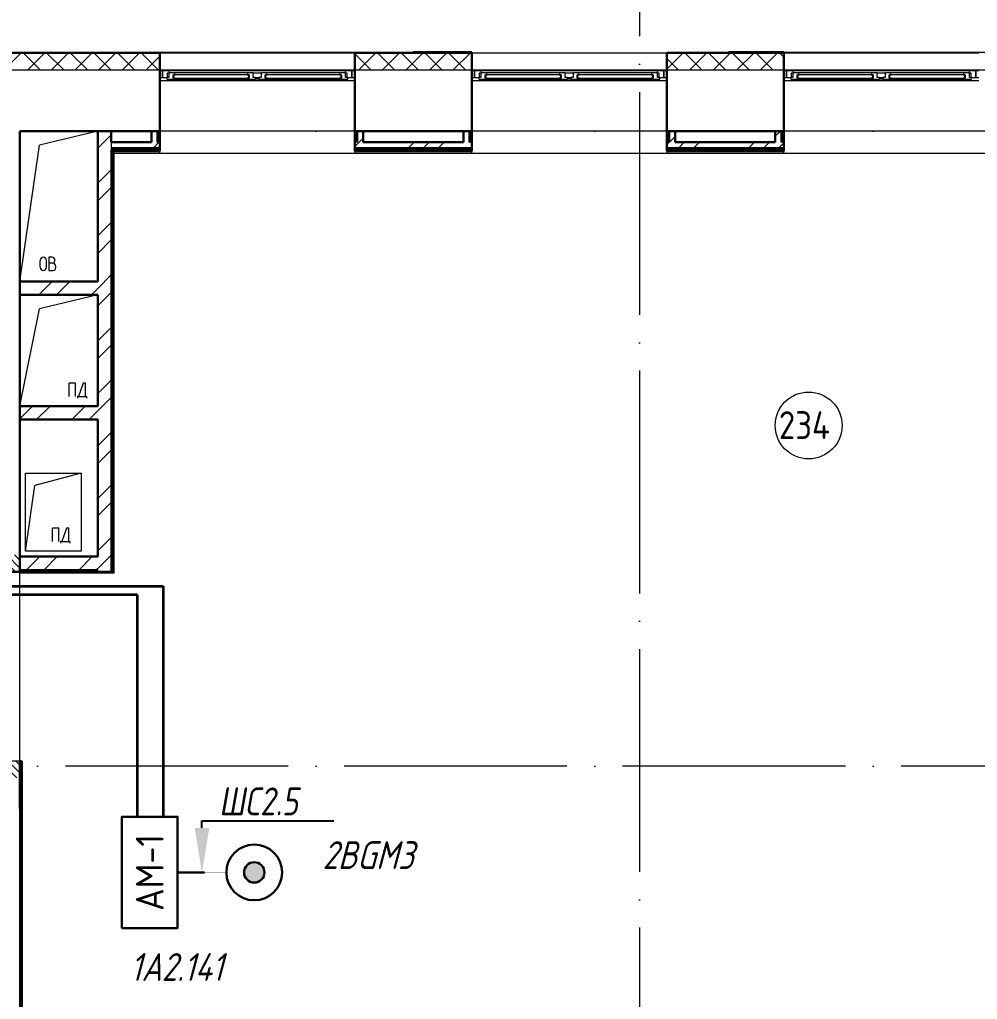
# Model space of a CAD drawing. Header units: millimetres. Extents: x -259793 to 1187961, y -549744 to 43070.
# Drawn here: x 137914 to 146510, y 20567 to 29361 of the extents above; entities that cross this region are included whole.
import ezdxf
from ezdxf import colors
from ezdxf.entities.mleader import LeaderData, LeaderLine
from ezdxf.enums import TextEntityAlignment as Align
from ezdxf.math import Vec2, Vec3

# ---------------------------------------------------------------- set-up
doc = ezdxf.new("R2010")
doc.units = ezdxf.units.MM
for name, pattern in [('ADSK_Линия сетки', [25, 20, -2.5, 0, -2.5]), ('ADSK_Штриховая_ш2 п1_5', [4.5, 3, -1.5]), ('штриховаяX2', [1.5, 1, -0.5])]:
    doc.linetypes.add(name, pattern=pattern)
for name, color, linetype, lineweight in [('_ Окна', 7, 'Continuous', 9), ('E-Безопасность-G', 153, 'Continuous', 35), ('RC-Выноски', 7, 'Continuous', 0), ('RC-Извещатели_охранные', 5, 'Continuous', 30), ('RC-Прочее_оборудование', 5, 'Continuous', 30), ('Двери', 252, 'Continuous', 9), ('лс', 5, 'Continuous', 30), ('Марки помещений', 252, 'Continuous', 20), ('Ограждение', 252, 'Continuous', 9), ('Окна', 252, 'Continuous', 9), ('Оси', 252, 'Continuous', 9), ('Стены внутренние', 7, 'Continuous', 18), ('Стены наружные', 7, 'Continuous', 18), ('Стены штриховка', 7, 'Continuous', 9)]:
    doc.layers.add(name, color=color, linetype=linetype, lineweight=lineweight)
doc.layers.add('RC-Позиционные_обозначения', color=7, linetype='Continuous')
doc.styles.add('GOST Common_2', font='', dxfattribs={"width": 0.9, "height": 250})
doc.styles.add('ISOCPEUR', font='isocpeur.ttf', dxfattribs={"width": 0.9, "height": 350})
doc.styles.add('RubezhCAD', font='', dxfattribs={"oblique": 10})
doc.styles.get("Standard").update_dxf_attribs({"font": ''})
doc.styles.get('GOST Common_2').set_extended_font_data('GOST type B')
doc.styles.get('RubezhCAD').set_extended_font_data('GOST type A')
doc.styles.get('Standard').set_extended_font_data('GOST type B')

# ---------------------------------------------------------------- blocks, each defined once
blk = doc.blocks.new('RC-UGO-AM-01')
at = {"layer": 'RC-Прочее_оборудование'}
blk.add_point((0, 0), dxfattribs=at)
blk.add_attdef('PSTN', text='', height=2.5, dxfattribs=at).set_placement((2.323, 2.403), align=Align.BOTTOM_LEFT)
blk.add_wipeout([(4.993, 2.499), (4.993, -2.499), (-4.993, -2.499), (-4.987, 2.499)]).dxf.layer = 'RC-Прочее_оборудование'
blk.add_wipeout([(-4.993, -2.499), (-4.993, 2.499), (4.993, 2.499), (4.993, -2.499)]).dxf.layer = 'RC-Прочее_оборудование'
blk.add_lwpolyline([(-4.993, 2.499), (4.993, 2.499), (4.993, -2.499), (-4.993, -2.499), (-4.993, 2.499)], close=True, dxfattribs=at)
blk.add_lwpolyline([(-4.993, 2.499), (-4.987, 2.499)], dxfattribs=at)
blk.add_lwpolyline([(-4.993, 2.499), (-4.987, 2.499)], dxfattribs=at)
at = {"layer": 'RC-Прочее_оборудование', "ltscale": 100, "style": 'ISOCPEUR', "width": 0.9}
blk.add_text('АМ-1', height=2.5, dxfattribs=at).set_placement((0, 0), align=Align.MIDDLE)
blk = doc.blocks.new('RC-UGO-IOTR-01')
at = {"layer": 'RC-Извещатели_охранные'}
h = blk.add_hatch(color=256, dxfattribs=at)
h.dxf.hatch_style = 1
h.paths.add_polyline_path([(0.918, 0), (-0.918, 0, 1)])
h.paths.add_polyline_path([(-0.918, 0), (0.918, 0, 1)])
for radius in [2.5, 0.918]:
    blk.add_circle((0, 0), radius, dxfattribs=at)
blk.add_attdef('PSTN', text='', height=1.5, dxfattribs=at).set_placement((2.5, 2.5), align=Align.BOTTOM_CENTER)
blk = doc.blocks.new('2 этаж')
at = {"layer": 'Двери', "lineweight": 18, "true_color": 0x636466}
h = blk.add_hatch(dxfattribs=at)
h.set_pattern_fill('FP_2', color=251, angle=90, style=0, pattern_type=2)
h.set_pattern_definition([(135, (137721.006, 23430.747), (-35.3553, -35.3553), [])])
h.paths.add_polyline_path([(137526, 22555.7), (137916, 22555.7), (137916, 22705.7), (137526, 22705.7), (137526, 22646)])
h.paths.add_polyline_path([(137526, 24405.7), (137916, 24405.7), (137916, 24555.7), (137526, 24555.7)])
at = {"color": 251, "lineweight": 18, "true_color": 0x636466}
for p, q in [((138616, 28360.7), (138091, 28235.7)), ((137916, 27010.7), (138091, 28235.7)), ((138098.2, 27137.9), (138098.2, 27200.5)), ((138155.6, 27137.9), (138155.6, 27200.5)), ((138205.7, 27229.2), (138175.7, 27229.2)), ((138175.7, 27229.2), (138175.7, 27109.2)), ((138229.1, 27195.8), (138229.1, 27205.8)), ((138209.1, 27175.8), (138175.7, 27175.8)), ((138175.7, 27109.2), (138212.4, 27109.2)), ((138239.1, 27135.8), (138239.1, 27145.8)), ((138616, 26890.7), (138091, 26765.7)), ((137916, 25890.7), (138091, 26765.7)), ((138416.6, 26097.2), (138359.2, 26097.2)), ((138359.2, 25977.2), (138359.2, 26097.2)), ((138416.6, 25977.2), (138416.6, 26097.2)), ((138485.4, 26097.2), (138441.7, 25977.2)), ((138505.1, 26097.2), (138485.4, 26097.2)), ((138505.1, 25977.2), (138505.1, 26097.2)), ((138431.7, 25977.2), (138431.7, 25962.2)), ((138441.7, 25977.2), (138431.7, 25977.2)), ((138441.7, 25977.2), (138505.1, 25977.2)), ((138505.1, 25977.2), (138515.1, 25977.2)), ((138515.1, 25977.2), (138515.1, 25962.2)), ((137966, 24590.7), (137966, 25290.7)), ((137966, 25290.7), (138466, 25290.7)), ((137966, 24590.7), (137966, 25290.7)), ((137966, 25290.7), (138466, 25290.7)), ((138466, 25290.7), (138049.7, 25179)), ((138466, 25290.7), (138466, 24590.7)), ((138466, 25290.7), (138466, 24590.7)), ((137966, 24590.7), (138049.7, 25179)), ((138266.6, 24797.2), (138209.2, 24797.2)), ((138209.2, 24677.2), (138209.2, 24797.2)), ((138266.6, 24677.2), (138266.6, 24797.2)), ((138335.4, 24797.2), (138291.7, 24677.2)), ((138355.1, 24797.2), (138335.4, 24797.2)), ((138355.1, 24677.2), (138355.1, 24797.2)), ((138281.7, 24677.2), (138281.7, 24662.2)), ((138291.7, 24677.2), (138281.7, 24677.2)), ((138291.7, 24677.2), (138355.1, 24677.2)), ((138355.1, 24677.2), (138365.1, 24677.2)), ((138365.1, 24677.2), (138365.1, 24662.2)), ((138466, 24590.7), (137966, 24590.7)), ((138466, 24590.7), (137966, 24590.7))]:
    blk.add_line(p, q, dxfattribs=at)
for centre, radius, start, end in [((138126.9, 27200.5), 28.7, 0, 180), ((138205.7, 27205.8), 23.3, 0, 90), ((138209.1, 27195.8), 20, 270, 0), ((138126.9, 27137.9), 28.7, 180, 0), ((138209.1, 27145.8), 30, 0, 90), ((138212.4, 27135.8), 26.7, 270, 0)]:
    blk.add_arc(centre, radius, start, end, dxfattribs=at)
at = {"layer": '_ Окна', "color": 251, "true_color": 0x636466}
for p, q in [((139196, 28900.7), (139171, 28900.7)), ((139196, 28842.7), (139196, 28900.7)), ((139294, 28866.7), (139291, 28866.7)), ((139291, 28866.7), (139291, 28834.7)), ((139971, 28866.7), (139294, 28866.7)), ((139294, 28866.7), (139294, 28834.7)), ((139294, 28834.7), (139294, 28866.7)), ((139971, 28834.7), (139971, 28866.7)), ((139971, 28866.7), (139971, 28834.7)), ((139974, 28866.7), (139971, 28866.7)), ((139974, 28834.7), (139974, 28866.7)), ((140121, 28866.7), (140118, 28866.7)), ((140118, 28866.7), (140118, 28834.7)), ((140798, 28866.7), (140121, 28866.7)), ((140121, 28866.7), (140121, 28834.7)), ((140121, 28834.7), (140121, 28866.7)), ((140798, 28834.7), (140798, 28866.7)), ((140798, 28866.7), (140798, 28834.7)), ((140801, 28866.7), (140798, 28866.7)), ((140801, 28834.7), (140801, 28866.7)), ((140921, 28900.7), (140896, 28900.7)), ((140896, 28900.7), (140896, 28842.7)), ((141996, 28900.7), (141971, 28900.7)), ((141996, 28842.7), (141996, 28900.7)), ((142094, 28866.7), (142091, 28866.7)), ((142091, 28866.7), (142091, 28834.7)), ((142771, 28866.7), (142094, 28866.7)), ((142094, 28866.7), (142094, 28834.7)), ((142094, 28834.7), (142094, 28866.7)), ((142771, 28834.7), (142771, 28866.7)), ((142771, 28866.7), (142771, 28834.7)), ((142774, 28866.7), (142771, 28866.7)), ((142774, 28834.7), (142774, 28866.7)), ((142921, 28866.7), (142918, 28866.7)), ((142918, 28866.7), (142918, 28834.7)), ((143598, 28866.7), (142921, 28866.7)), ((142921, 28866.7), (142921, 28834.7)), ((142921, 28834.7), (142921, 28866.7)), ((143598, 28834.7), (143598, 28866.7)), ((143598, 28866.7), (143598, 28834.7)), ((143601, 28866.7), (143598, 28866.7)), ((143601, 28834.7), (143601, 28866.7)), ((143721, 28900.7), (143696, 28900.7)), ((143696, 28900.7), (143696, 28842.7)), ((144796, 28900.7), (144771, 28900.7)), ((144796, 28842.7), (144796, 28900.7)), ((144894, 28866.7), (144891, 28866.7)), ((144891, 28866.7), (144891, 28834.7)), ((145571, 28866.7), (144894, 28866.7)), ((144894, 28866.7), (144894, 28834.7)), ((144894, 28834.7), (144894, 28866.7)), ((145571, 28834.7), (145571, 28866.7)), ((145571, 28866.7), (145571, 28834.7)), ((145574, 28866.7), (145571, 28866.7)), ((145574, 28834.7), (145574, 28866.7)), ((145721, 28866.7), (145718, 28866.7)), ((145718, 28866.7), (145718, 28834.7)), ((146398, 28866.7), (145721, 28866.7)), ((145721, 28866.7), (145721, 28834.7)), ((145721, 28834.7), (145721, 28866.7)), ((146398, 28834.7), (146398, 28866.7)), ((146398, 28866.7), (146398, 28834.7)), ((146401, 28866.7), (146398, 28866.7)), ((146401, 28834.7), (146401, 28866.7)), ((146521, 28900.7), (146496, 28900.7)), ((146496, 28900.7), (146496, 28842.7)), ((139171, 28842.7), (139196, 28842.7)), ((139291, 28834.7), (139294, 28834.7)), ((139294, 28834.7), (139971, 28834.7)), ((139971, 28834.7), (139974, 28834.7)), ((140118, 28834.7), (140121, 28834.7)), ((140121, 28834.7), (140798, 28834.7)), ((140798, 28834.7), (140801, 28834.7)), ((140896, 28842.7), (140921, 28842.7)), ((141971, 28842.7), (141996, 28842.7)), ((142091, 28834.7), (142094, 28834.7)), ((142094, 28834.7), (142771, 28834.7)), ((142771, 28834.7), (142774, 28834.7)), ((142918, 28834.7), (142921, 28834.7)), ((142921, 28834.7), (143598, 28834.7)), ((143598, 28834.7), (143601, 28834.7)), ((143696, 28842.7), (143721, 28842.7)), ((144771, 28842.7), (144796, 28842.7)), ((144891, 28834.7), (144894, 28834.7)), ((144894, 28834.7), (145571, 28834.7)), ((145571, 28834.7), (145574, 28834.7)), ((145718, 28834.7), (145721, 28834.7)), ((145721, 28834.7), (146398, 28834.7)), ((146398, 28834.7), (146401, 28834.7)), ((146496, 28842.7), (146521, 28842.7))]:
    blk.add_line(p, q, dxfattribs=at)
at = {"layer": '_ Окна', "color": 251, "lineweight": 18, "true_color": 0x636466}
for p, q in [((139255.5, 28900.7), (139196, 28900.7)), ((139196, 28900.7), (139196, 28842.7)), ((139242, 28842.7), (139242, 28883.7)), ((139242, 28883.7), (139254, 28883.7)), ((139254, 28883.7), (139254, 28842.7)), ((139304.5, 28883.7), (139254, 28883.7)), ((139260, 28883.7), (139255.5, 28900.7)), ((139291, 28834.7), (139291, 28866.7)), ((139291, 28866.7), (139309, 28866.7)), ((139309, 28866.7), (139304.5, 28883.7)), ((139960.6, 28883.7), (139956, 28866.7)), ((139956, 28866.7), (139974, 28866.7)), ((140011, 28883.7), (139960.6, 28883.7)), ((139974, 28866.7), (139974, 28834.7)), ((140011, 28842.7), (140011, 28883.7)), ((140081, 28883.7), (140081, 28842.7)), ((140131.5, 28883.7), (140081, 28883.7)), ((140118, 28834.7), (140118, 28866.7)), ((140118, 28866.7), (140136, 28866.7)), ((140136, 28866.7), (140131.5, 28883.7)), ((140787.6, 28883.7), (140783, 28866.7)), ((140783, 28866.7), (140801, 28866.7)), ((140838, 28883.7), (140787.6, 28883.7)), ((140801, 28866.7), (140801, 28834.7)), ((140836.6, 28900.7), (140832, 28883.7)), ((140896, 28900.7), (140836.6, 28900.7)), ((140838, 28842.7), (140838, 28883.7)), ((140838, 28883.7), (140850, 28883.7)), ((140850, 28883.7), (140850, 28842.7)), ((140896, 28842.7), (140896, 28900.7)), ((142055.5, 28900.7), (141996, 28900.7)), ((141996, 28900.7), (141996, 28842.7)), ((142042, 28842.7), (142042, 28883.7)), ((142042, 28883.7), (142054, 28883.7)), ((142054, 28883.7), (142054, 28842.7)), ((142104.5, 28883.7), (142054, 28883.7)), ((142060, 28883.7), (142055.5, 28900.7)), ((142091, 28834.7), (142091, 28866.7)), ((142091, 28866.7), (142109, 28866.7)), ((142109, 28866.7), (142104.5, 28883.7)), ((142760.6, 28883.7), (142756, 28866.7)), ((142756, 28866.7), (142774, 28866.7)), ((142811, 28883.7), (142760.6, 28883.7)), ((142774, 28866.7), (142774, 28834.7)), ((142811, 28842.7), (142811, 28883.7)), ((142881, 28883.7), (142881, 28842.7)), ((142931.5, 28883.7), (142881, 28883.7)), ((142918, 28834.7), (142918, 28866.7)), ((142918, 28866.7), (142936, 28866.7)), ((142936, 28866.7), (142931.5, 28883.7)), ((143587.6, 28883.7), (143583, 28866.7)), ((143583, 28866.7), (143601, 28866.7)), ((143638, 28883.7), (143587.6, 28883.7)), ((143601, 28866.7), (143601, 28834.7)), ((143636.6, 28900.7), (143632, 28883.7)), ((143696, 28900.7), (143636.6, 28900.7)), ((143638, 28842.7), (143638, 28883.7)), ((143638, 28883.7), (143650, 28883.7)), ((143650, 28883.7), (143650, 28842.7)), ((143696, 28842.7), (143696, 28900.7)), ((144855.5, 28900.7), (144796, 28900.7)), ((144796, 28900.7), (144796, 28842.7)), ((144842, 28842.7), (144842, 28883.7)), ((144842, 28883.7), (144854, 28883.7)), ((144854, 28883.7), (144854, 28842.7)), ((144904.5, 28883.7), (144854, 28883.7)), ((144860, 28883.7), (144855.5, 28900.7)), ((144891, 28834.7), (144891, 28866.7)), ((144891, 28866.7), (144909, 28866.7)), ((144909, 28866.7), (144904.5, 28883.7)), ((145560.6, 28883.7), (145556, 28866.7)), ((145556, 28866.7), (145574, 28866.7)), ((145611, 28883.7), (145560.6, 28883.7)), ((145574, 28866.7), (145574, 28834.7)), ((145611, 28842.7), (145611, 28883.7)), ((145681, 28883.7), (145681, 28842.7)), ((145731.5, 28883.7), (145681, 28883.7)), ((145718, 28834.7), (145718, 28866.7)), ((145718, 28866.7), (145736, 28866.7)), ((145736, 28866.7), (145731.5, 28883.7)), ((146387.6, 28883.7), (146383, 28866.7)), ((146383, 28866.7), (146401, 28866.7)), ((146438, 28883.7), (146387.6, 28883.7)), ((146401, 28866.7), (146401, 28834.7)), ((146436.6, 28900.7), (146432, 28883.7)), ((146496, 28900.7), (146436.6, 28900.7)), ((146438, 28842.7), (146438, 28883.7)), ((146438, 28883.7), (146450, 28883.7)), ((146450, 28883.7), (146450, 28842.7)), ((146496, 28842.7), (146496, 28900.7)), ((139196, 28842.7), (139234, 28842.7)), ((139254, 28842.7), (139234, 28842.7)), ((139234, 28842.7), (139234, 28825.7)), ((139234, 28825.7), (139290, 28825.7)), ((139290, 28825.7), (139291, 28826.7)), ((139309, 28834.7), (139291, 28834.7)), ((139291, 28826.7), (139292, 28825.7)), ((139292, 28825.7), (139306.6, 28825.7)), ((139306.6, 28825.7), (139309, 28834.7)), ((139974, 28834.7), (139956, 28834.7)), ((139956, 28834.7), (139958.4, 28825.7)), ((139958.4, 28825.7), (139973, 28825.7)), ((139973, 28825.7), (139974, 28826.7)), ((139974, 28826.7), (139975, 28825.7)), ((139975, 28825.7), (140031, 28825.7)), ((140031, 28842.7), (140011, 28842.7)), ((140031, 28825.7), (140031, 28842.7)), ((140081, 28842.7), (140061, 28842.7)), ((140061, 28842.7), (140061, 28825.7)), ((140061, 28825.7), (140117, 28825.7)), ((140117, 28825.7), (140118, 28826.7)), ((140136, 28834.7), (140118, 28834.7)), ((140118, 28826.7), (140119, 28825.7)), ((140119, 28825.7), (140133.6, 28825.7)), ((140133.6, 28825.7), (140136, 28834.7)), ((140801, 28834.7), (140783, 28834.7)), ((140783, 28834.7), (140785.4, 28825.7)), ((140785.4, 28825.7), (140800, 28825.7)), ((140800, 28825.7), (140801, 28826.7)), ((140801, 28826.7), (140802, 28825.7)), ((140802, 28825.7), (140858, 28825.7)), ((140858, 28842.7), (140838, 28842.7)), ((140858, 28825.7), (140858, 28842.7)), ((140858, 28842.7), (140896, 28842.7)), ((141996, 28842.7), (142034, 28842.7)), ((142054, 28842.7), (142034, 28842.7)), ((142034, 28842.7), (142034, 28825.7)), ((142034, 28825.7), (142090, 28825.7)), ((142090, 28825.7), (142091, 28826.7)), ((142109, 28834.7), (142091, 28834.7)), ((142091, 28826.7), (142092, 28825.7)), ((142092, 28825.7), (142106.6, 28825.7)), ((142106.6, 28825.7), (142109, 28834.7)), ((142774, 28834.7), (142756, 28834.7)), ((142756, 28834.7), (142758.4, 28825.7)), ((142758.4, 28825.7), (142773, 28825.7)), ((142773, 28825.7), (142774, 28826.7)), ((142774, 28826.7), (142775, 28825.7)), ((142775, 28825.7), (142831, 28825.7)), ((142831, 28842.7), (142811, 28842.7)), ((142831, 28825.7), (142831, 28842.7)), ((142881, 28842.7), (142861, 28842.7)), ((142861, 28842.7), (142861, 28825.7)), ((142861, 28825.7), (142917, 28825.7)), ((142917, 28825.7), (142918, 28826.7)), ((142936, 28834.7), (142918, 28834.7)), ((142918, 28826.7), (142919, 28825.7)), ((142919, 28825.7), (142933.6, 28825.7)), ((142933.6, 28825.7), (142936, 28834.7)), ((143601, 28834.7), (143583, 28834.7)), ((143583, 28834.7), (143585.4, 28825.7)), ((143585.4, 28825.7), (143600, 28825.7)), ((143600, 28825.7), (143601, 28826.7)), ((143601, 28826.7), (143602, 28825.7)), ((143602, 28825.7), (143658, 28825.7)), ((143658, 28842.7), (143638, 28842.7)), ((143658, 28825.7), (143658, 28842.7)), ((143658, 28842.7), (143696, 28842.7)), ((144796, 28842.7), (144834, 28842.7)), ((144854, 28842.7), (144834, 28842.7)), ((144834, 28842.7), (144834, 28825.7)), ((144834, 28825.7), (144890, 28825.7)), ((144890, 28825.7), (144891, 28826.7)), ((144909, 28834.7), (144891, 28834.7)), ((144891, 28826.7), (144892, 28825.7)), ((144892, 28825.7), (144906.6, 28825.7)), ((144906.6, 28825.7), (144909, 28834.7)), ((145574, 28834.7), (145556, 28834.7)), ((145556, 28834.7), (145558.4, 28825.7)), ((145558.4, 28825.7), (145573, 28825.7)), ((145573, 28825.7), (145574, 28826.7)), ((145574, 28826.7), (145575, 28825.7)), ((145575, 28825.7), (145631, 28825.7)), ((145631, 28842.7), (145611, 28842.7)), ((145631, 28825.7), (145631, 28842.7)), ((145681, 28842.7), (145661, 28842.7)), ((145661, 28842.7), (145661, 28825.7)), ((145661, 28825.7), (145717, 28825.7)), ((145717, 28825.7), (145718, 28826.7)), ((145736, 28834.7), (145718, 28834.7)), ((145718, 28826.7), (145719, 28825.7)), ((145719, 28825.7), (145733.6, 28825.7)), ((145733.6, 28825.7), (145736, 28834.7)), ((146401, 28834.7), (146383, 28834.7)), ((146383, 28834.7), (146385.4, 28825.7)), ((146385.4, 28825.7), (146400, 28825.7)), ((146400, 28825.7), (146401, 28826.7)), ((146401, 28826.7), (146402, 28825.7)), ((146402, 28825.7), (146458, 28825.7)), ((146458, 28842.7), (146438, 28842.7)), ((146458, 28825.7), (146458, 28842.7)), ((146458, 28842.7), (146496, 28842.7))]:
    blk.add_line(p, q, dxfattribs=at)
at = {"layer": 'Двери', "color": 251, "linetype": 'ADSK_Штриховая_ш2 п1_5', "true_color": 0x636466}
for p, q in [((137916, 24405.7), (137916, 24555.7)), ((137526, 24405.7), (137916, 24405.7)), ((137916, 22705.7), (137526, 22705.7)), ((137916, 22555.7), (137916, 22705.7))]:
    blk.add_line(p, q, dxfattribs=at)
at = {"layer": 'Марки помещений', "color": 251, "true_color": 0x636466}
blk.add_circle((144994.7, 25718.6), 300, dxfattribs=at)
at = {"layer": 'Ограждение', "color": 251, "true_color": 0x636466}
for p, q in [((140921, 28810.7), (139171, 28810.7)), ((143721, 28810.7), (141971, 28810.7)), ((146521, 28810.7), (144771, 28810.7)), ((140921, 28360.7), (139171, 28360.7)), ((143721, 28360.7), (141971, 28360.7)), ((146521, 28360.7), (144771, 28360.7)), ((158366, 28160.7), (138751, 28160.7)), ((138761, 24395.7), (138761, 28160.7)), ((139171, 28160.7), (139171, 28180.7)), ((140921, 28160.7), (139171, 28160.7)), ((140921, 28180.7), (140921, 28160.7)), ((141971, 28160.7), (141971, 28180.7)), ((143721, 28160.7), (141971, 28160.7)), ((143721, 28180.7), (143721, 28160.7)), ((144771, 28160.7), (144771, 28180.7)), ((146521, 28160.7), (144771, 28160.7)), ((137916, 24395.7), (137916, 24405.7)), ((137916, 24405.7), (137916, 24395.7)), ((137916, 24395.7), (138761, 24395.7)), ((138761, 24395.7), (138751, 24405.7)), ((137931, 22705.7), (137941, 22705.7)), ((137941, 19410.7), (137941, 22705.7))]:
    blk.add_line(p, q, dxfattribs=at)
at = {"layer": 'Окна', "color": 251, "true_color": 0x636466}
for p, q in [((140836.6, 28900.7), (139255.5, 28900.7)), ((139960.6, 28883.7), (139304.5, 28883.7)), ((140011, 28883.7), (140081, 28883.7)), ((140787.6, 28883.7), (140131.5, 28883.7)), ((143636.6, 28900.7), (142055.5, 28900.7)), ((142760.6, 28883.7), (142104.5, 28883.7)), ((142811, 28883.7), (142881, 28883.7)), ((143587.6, 28883.7), (142931.5, 28883.7)), ((146436.6, 28900.7), (144855.5, 28900.7)), ((145560.6, 28883.7), (144904.5, 28883.7)), ((145611, 28883.7), (145681, 28883.7)), ((146387.6, 28883.7), (145731.5, 28883.7)), ((139290, 28825.7), (139292, 28825.7)), ((139306.6, 28825.7), (139958.4, 28825.7)), ((139973, 28825.7), (139975, 28825.7)), ((140031, 28842.7), (140061, 28842.7)), ((140061, 28825.7), (140031, 28825.7)), ((140117, 28825.7), (140119, 28825.7)), ((140133.6, 28825.7), (140785.4, 28825.7)), ((140800, 28825.7), (140802, 28825.7)), ((142090, 28825.7), (142092, 28825.7)), ((142106.6, 28825.7), (142758.4, 28825.7)), ((142773, 28825.7), (142775, 28825.7)), ((142831, 28842.7), (142861, 28842.7)), ((142861, 28825.7), (142831, 28825.7)), ((142917, 28825.7), (142919, 28825.7)), ((142933.6, 28825.7), (143585.4, 28825.7)), ((143600, 28825.7), (143602, 28825.7)), ((144890, 28825.7), (144892, 28825.7)), ((144906.6, 28825.7), (145558.4, 28825.7)), ((145573, 28825.7), (145575, 28825.7)), ((145631, 28842.7), (145661, 28842.7)), ((145661, 28825.7), (145631, 28825.7)), ((145717, 28825.7), (145719, 28825.7)), ((145733.6, 28825.7), (146385.4, 28825.7)), ((146400, 28825.7), (146402, 28825.7))]:
    blk.add_line(p, q, dxfattribs=at)
at = {"layer": 'Оси', "color": 251, "linetype": 'ADSK_Линия сетки', "ltscale": 100, "true_color": 0x636466}
for p, q in [((143476, 33711.4), (143476, -30995.4)), ((165326, 28360.7), (93603.7, 28360.7)), ((165326, 22660.7), (93565.9, 22660.7))]:
    blk.add_line(p, q, dxfattribs=at)
at = {"layer": 'Стены внутренние', "color": 251, "lineweight": 30, "true_color": 0x636466}
for p, q in [((136816.1, 29062.7), (139171, 29062.7)), ((139171, 28360.7), (139171, 29062.7)), ((140921, 28360.7), (140921, 29062.7)), ((140921, 29062.7), (141971, 29062.7)), ((141971, 28360.7), (141971, 29062.7)), ((143721, 28360.7), (143721, 29062.7)), ((143721, 29062.7), (144771, 29062.7)), ((144771, 28360.7), (144771, 29062.7)), ((137916, 28360.7), (137916, 27010.7)), ((138616, 28360.7), (137916, 28360.7)), ((139096, 28360.7), (138736, 28360.7)), ((141896, 28360.7), (140996, 28360.7)), ((144696, 28360.7), (143796, 28360.7)), ((137916, 26890.7), (137916, 25890.7)), ((137916, 25770.7), (137916, 24540.7)), ((137916, 24405.7), (137526, 24405.7)), ((137916, 22280.7), (137911, 22280.7))]:
    blk.add_line(p, q, dxfattribs=at)
at = {"layer": 'Стены внутренние', "color": 251, "linetype": 'Continuous', "lineweight": 9, "true_color": 0x636466}
for p, q in [((137775.6, 28910.7), (137925.6, 29060.7)), ((137931.6, 29060.7), (137930.4, 29062.7)), ((138097.3, 28910.7), (137947.3, 29060.7)), ((137987.7, 28910.7), (138137.7, 29060.7)), ((138309.4, 28910.7), (138159.4, 29060.7)), ((138199.9, 28910.7), (138349.9, 29060.7)), ((138521.5, 28910.7), (138371.5, 29060.7)), ((138412, 28910.7), (138562, 29060.7)), ((138733.7, 28910.7), (138583.7, 29060.7)), ((138624.1, 28910.7), (138774.1, 29060.7)), ((138945.8, 28910.7), (138795.8, 29060.7)), ((138836.3, 28910.7), (138986.3, 29060.7)), ((139157.9, 28910.7), (139007.9, 29060.7)), ((139048.4, 28910.7), (139169, 29031.4)), ((139104.7, 29060.7), (139104.3, 29061.4)), ((140921, 29032.5), (140923, 29032.5)), ((141067.1, 28910.7), (140923, 29054.8)), ((140957.6, 28910.7), (141107.6, 29060.7)), ((141125.1, 29062.7), (141123.9, 29060.7)), ((141279.2, 28910.7), (141129.2, 29060.7)), ((141169.7, 28910.7), (141319.7, 29060.7)), ((141491.4, 28910.7), (141341.4, 29060.7)), ((141381.8, 28910.7), (141531.8, 29060.7)), ((141703.5, 28910.7), (141553.5, 29060.7)), ((141594, 28910.7), (141744, 29060.7)), ((141915.6, 28910.7), (141765.6, 29060.7)), ((141803, 29060.7), (141801.9, 29062.7)), ((141806.1, 28910.7), (141956.1, 29060.7)), ((143721, 28916.5), (143865.3, 29060.7)), ((144037, 28910.7), (143887, 29060.7)), ((143927.4, 28910.7), (144077.4, 29060.7)), ((143940.7, 29062.7), (143939.5, 29060.7)), ((144249.1, 28910.7), (144099.1, 29060.7)), ((144139.6, 28910.7), (144289.6, 29060.7)), ((144175.3, 29062.7), (144174.2, 29060.7)), ((144461.2, 28910.7), (144311.2, 29060.7)), ((144351.7, 28910.7), (144501.7, 29060.7)), ((144673.3, 28910.7), (144523.3, 29060.7)), ((144563.8, 28910.7), (144713.8, 29060.7)), ((144618.7, 29060.7), (144617.5, 29062.7)), ((144769, 29027.2), (144735.5, 29060.7)), ((143824.8, 28910.7), (143723, 29012.6))]:
    blk.add_line(p, q, dxfattribs=at)
at = {"layer": 'Стены внутренние', "color": 251, "true_color": 0x636466}
for p, q in [((139171, 29062.7), (140921, 29062.7)), ((141971, 29062.7), (143721, 29062.7)), ((144771, 29062.7), (146521, 29062.7)), ((137721, 28910.7), (161826, 28910.7)), ((137916, 19400.7), (137916, 24405.7))]:
    blk.add_line(p, q, dxfattribs=at)
at = {"layer": 'Стены наружные', "color": 251, "true_color": 0x636466}
for p, q in [((138666, 29067.7), (141428.3, 29067.7)), ((138666, 29067.7), (138666, 29062.7)), ((141428.3, 29062.7), (141428.3, 29067.7)), ((144771, 29067.7), (147036, 29067.7))]:
    blk.add_line(p, q, dxfattribs=at)
at = {"layer": 'Стены наружные', "color": 251, "lineweight": 30, "true_color": 0x636466}
for p, q in [((141446, 29067.7), (141971, 29067.7)), ((141446, 29067.7), (141446, 29062.7)), ((141971, 29067.7), (141971, 29062.7)), ((144771, 29067.7), (144276, 29067.7)), ((144276, 29067.7), (144276, 29062.7)), ((144771, 29067.7), (144771, 29062.7)), ((138616, 27010.7), (138616, 28360.7)), ((138736, 28360.7), (138616, 28360.7)), ((138736, 28360.7), (138736, 28260.7)), ((139096, 28260.7), (139096, 28360.7)), ((139171, 28360.7), (139096, 28360.7)), ((139171, 28360.7), (139171, 28185.7)), ((140921, 28185.7), (140921, 28360.7)), ((140996, 28360.7), (140921, 28360.7)), ((140996, 28360.7), (140996, 28260.7)), ((141896, 28260.7), (141896, 28360.7)), ((141971, 28360.7), (141896, 28360.7)), ((141971, 28360.7), (141971, 28185.7)), ((143721, 28185.7), (143721, 28360.7)), ((143796, 28360.7), (143721, 28360.7)), ((143796, 28360.7), (143796, 28260.7)), ((144696, 28260.7), (144696, 28360.7)), ((144771, 28360.7), (144696, 28360.7)), ((144771, 28360.7), (144771, 28185.7)), ((138736, 28260.7), (139096, 28260.7)), ((140996, 28260.7), (141896, 28260.7)), ((143796, 28260.7), (144696, 28260.7)), ((138736, 28185.7), (138736, 28180.7)), ((138736, 28180.7), (138736, 28185.7)), ((138751, 28180.7), (139171, 28180.7)), ((138751, 28180.7), (138751, 24405.7)), ((139171, 28180.7), (139171, 28185.7)), ((140921, 28180.7), (140921, 28185.7)), ((140921, 28180.7), (141971, 28180.7)), ((141971, 28180.7), (141971, 28185.7)), ((143721, 28180.7), (143721, 28185.7)), ((143721, 28180.7), (144771, 28180.7)), ((144771, 28180.7), (144771, 28185.7)), ((137916, 27010.7), (138616, 27010.7)), ((137916, 27010.7), (137916, 26890.7)), ((138616, 26890.7), (137916, 26890.7)), ((138616, 25890.7), (138616, 26890.7)), ((137916, 25890.7), (138616, 25890.7)), ((137916, 25890.7), (137916, 25770.7)), ((138616, 25770.7), (137916, 25770.7)), ((138616, 24540.7), (138616, 25770.7)), ((137916, 24540.7), (138616, 24540.7)), ((137916, 24405.7), (137916, 24540.7)), ((138616, 24420.7), (137916, 24420.7)), ((138751, 24405.7), (137916, 24405.7)), ((137916, 22705.7), (137916, 22280.7)), ((137916, 22705.7), (137931, 22705.7)), ((137931, 19400.7), (137931, 22705.7))]:
    blk.add_line(p, q, dxfattribs=at)
at = {"layer": 'Стены наружные', "color": 251, "linetype": 'Continuous', "lineweight": 9, "true_color": 0x636466}
for p, q in [((141801.9, 29062.7), (141799, 29067.7)), ((144617.5, 29062.7), (144614.6, 29067.7)), ((138616, 28206.1), (138736, 28326.1)), ((144696, 28314.3), (144742.5, 28360.7)), ((139114.3, 28210.7), (139164.3, 28260.7)), ((140921, 28220.9), (140960.8, 28260.7)), ((140944, 28260.7), (140946, 28262.8)), ((140960.8, 28260.7), (140996, 28295.9)), ((141404.3, 28210.7), (141454.3, 28260.7)), ((141539.2, 28210.7), (141589.2, 28260.7)), ((141674.1, 28210.7), (141724.1, 28260.7)), ((143721, 28280.1), (143733.5, 28292.6)), ((143721, 28237.5), (143744.2, 28260.7)), ((143733.5, 28292.6), (143746, 28305.1)), ((143746, 28262.5), (143796, 28312.5)), ((143829.2, 28210.7), (143879.2, 28260.7)), ((143964.1, 28210.7), (144014.1, 28260.7)), ((144457.6, 28210.7), (144507.6, 28260.7)), ((144592.5, 28210.7), (144642.5, 28260.7)), ((144727.4, 28210.7), (144771, 28254.3)), ((144762.3, 28260.7), (144771, 28269.4)), ((138747.7, 28185.7), (138760.2, 28198.2)), ((138760.2, 28198.2), (138772.7, 28210.7)), ((138954.8, 28180.7), (138959.8, 28185.7)), ((138959.8, 28185.7), (138972.3, 28198.2)), ((138972.3, 28198.2), (138984.8, 28210.7)), ((141076.1, 28180.7), (141081.1, 28185.7)), ((141081.1, 28185.7), (141093.6, 28198.2)), ((141093.6, 28198.2), (141106.1, 28210.7)), ((141293.2, 28185.7), (141305.7, 28198.2)), ((141305.7, 28198.2), (141318.2, 28210.7)), ((141500.4, 28180.7), (141505.4, 28185.7)), ((141505.4, 28185.7), (141517.9, 28198.2)), ((141517.9, 28198.2), (141530.4, 28210.7)), ((141717.5, 28185.7), (141730, 28198.2)), ((141730, 28198.2), (141742.5, 28210.7)), ((141924.6, 28180.7), (141929.6, 28185.7)), ((141929.6, 28185.7), (141942.1, 28198.2)), ((141942.1, 28198.2), (141954.6, 28210.7)), ((143838.8, 28185.7), (143851.3, 28198.2)), ((143851.3, 28198.2), (143863.8, 28210.7)), ((144046, 28180.7), (144051, 28185.7)), ((144051, 28185.7), (144063.5, 28198.2)), ((144063.5, 28198.2), (144076, 28210.7)), ((144263.1, 28185.7), (144275.6, 28198.2)), ((144275.6, 28198.2), (144288.1, 28210.7)), ((144470.2, 28180.7), (144475.2, 28185.7)), ((144475.2, 28185.7), (144487.7, 28198.2)), ((144487.7, 28198.2), (144500.2, 28210.7)), ((144687.3, 28185.7), (144699.8, 28198.2)), ((144699.8, 28198.2), (144712.3, 28210.7)), ((138616, 27891.8), (138736, 28011.8)), ((138736, 27962), (138751, 27977)), ((138616, 27734.7), (138736, 27854.7)), ((138616, 27420.4), (138736, 27540.4)), ((138736, 27537.7), (138751, 27552.7)), ((138616, 27263.2), (138736, 27383.2)), ((138736, 27113.4), (138751, 27128.4)), ((138086.4, 26890.7), (138206.4, 27010.7)), ((138243.6, 26890.7), (138363.6, 27010.7)), ((138616, 26948.9), (138736, 27068.9)), ((138557.9, 26890.7), (138616, 26948.9)), ((138616, 26791.7), (138736, 26911.7)), ((138736, 26689.2), (138751, 26704.2)), ((138616, 26477.4), (138736, 26597.4)), ((138616, 26320.3), (138736, 26440.3)), ((138736, 26264.9), (138751, 26279.9)), ((138616, 26006), (138736, 26126)), ((138616, 25848.8), (138736, 25968.8)), ((137916, 25777.4), (138029.3, 25890.7)), ((138066.5, 25770.7), (138186.5, 25890.7)), ((138380.8, 25770.7), (138500.8, 25890.7)), ((138537.9, 25770.7), (138616, 25848.8)), ((138736, 25840.6), (138751, 25855.6)), ((138616, 25534.5), (138736, 25654.5)), ((138616, 25377.3), (138736, 25497.3)), ((138736, 25416.4), (138751, 25431.4)), ((138616, 25063), (138736, 25183)), ((138616, 24905.9), (138736, 25025.9)), ((138736, 24992.1), (138751, 25007.1)), ((138616, 24591.6), (138736, 24711.6)), ((137973.7, 24420.7), (138093.7, 24540.7)), ((138130.9, 24420.7), (138250.9, 24540.7)), ((138445.2, 24420.7), (138565.2, 24540.7)), ((138616, 24434.4), (138736, 24554.4)), ((138736, 24567.9), (138751, 24582.9)), ((138149.6, 24405.7), (138164.6, 24420.7)), ((138573.9, 24405.7), (138588.9, 24420.7)), ((138602.3, 24420.7), (138616, 24434.4)), ((137916, 22475.1), (137931, 22490.1)), ((137916, 22050.8), (137931, 22065.8)), ((137916, 21626.5), (137931, 21641.5)), ((137916, 21202.3), (137931, 21217.3)), ((137916, 20778), (137931, 20793))]:
    blk.add_line(p, q, dxfattribs=at)
at = {"layer": 'Стены штриховка', "color": 251, "true_color": 0x636466}
for p, q in [((137478, 29060.7), (139169, 29060.7)), ((139169, 29060.7), (139169, 28986.7)), ((140923, 28986.7), (140923, 29060.7)), ((140923, 29060.7), (141969, 29060.7)), ((141969, 29060.7), (141969, 28986.7)), ((143723, 28986.7), (143723, 29060.7)), ((143723, 29060.7), (144769, 29060.7)), ((144769, 29060.7), (144769, 28986.7)), ((139169, 28986.7), (139171, 28986.7)), ((140921, 28986.7), (140923, 28986.7)), ((141969, 28986.7), (141971, 28986.7)), ((143721, 28986.7), (143723, 28986.7)), ((144769, 28986.7), (144771, 28986.7)), ((139146, 28360.7), (139146, 28260.7)), ((139158.5, 28360.7), (139158.5, 28260.7)), ((140933.5, 28360.7), (140933.5, 28260.7)), ((140946, 28360.7), (140946, 28260.7)), ((141946, 28360.7), (141946, 28260.7)), ((141958.5, 28360.7), (141958.5, 28260.7)), ((143733.5, 28360.7), (143733.5, 28260.7)), ((143746, 28360.7), (143746, 28260.7)), ((144746, 28360.7), (144746, 28260.7)), ((144758.5, 28360.7), (144758.5, 28260.7)), ((138736, 28260.7), (138736, 28185.7)), ((139171, 28260.7), (139146, 28260.7)), ((140946, 28260.7), (140921, 28260.7)), ((141971, 28260.7), (141946, 28260.7)), ((143746, 28260.7), (143721, 28260.7)), ((144771, 28260.7), (144746, 28260.7)), ((139171, 28210.7), (138736, 28210.7)), ((139171, 28198.2), (138736, 28198.2)), ((139171, 28185.7), (138736, 28185.7)), ((138736, 28185.7), (139171, 28185.7)), ((138736, 24405.7), (138736, 28180.7)), ((138736, 28180.7), (138736, 24420.7)), ((141971, 28210.7), (140921, 28210.7)), ((141971, 28198.2), (140921, 28198.2)), ((141971, 28185.7), (140921, 28185.7)), ((140921, 28185.7), (141971, 28185.7)), ((144771, 28210.7), (143721, 28210.7)), ((144771, 28198.2), (143721, 28198.2)), ((144771, 28185.7), (143721, 28185.7)), ((143721, 28185.7), (144771, 28185.7)), ((138616, 24405.7), (138616, 24420.7))]:
    blk.add_line(p, q, dxfattribs=at)
at = {"layer": 'Марки помещений', "color": 251, "true_color": 0x636466, "style": 'GOST Common_2', "width": 0.9}
blk.add_text('234', height=250, dxfattribs=at).set_placement((144727.4, 25596.3))

msp = doc.modelspace()

# ---------------------------------------------------------------- linework, layer by layer
at = {"layer": 'E-Безопасность-G', "color": 5}
for p, q in [((129869.78193, 24276.04981), (139203.14292, 24276.04981)), ((138972.94882, 24197.22909), (135253.33816, 24197.22909))]:
    msp.add_line(p, q, dxfattribs=at)

# ---------------------------------------------------------------- block references
msp.add_blockref('2 этаж', (0, 0))

# ---------------------------------------------------------------- next in the draw order: block references
at = {"layer": 'RC-Прочее_оборудование', "color": 1, "ltscale": 0.01}
ref = msp.add_blockref('RC-UGO-AM-01', (139081.50654, 21706.07862), dxfattribs=dict(at, xscale=100, yscale=100, zscale=100, rotation=90))
ref.add_attrib('PSTN', '1A2.141', (138906.65488, 20732.4761), dxfattribs={"layer": 'RC-Позиционные_обозначения', "height": 250, "style": 'RubezhCAD', "oblique": 15})

# ---------------------------------------------------------------- next in the draw order: linework, layer by layer
at = {"layer": 'E-Безопасность-G', "color": 5}
for p, q in [((139203.14292, 24276.04981), (139203.14292, 22205.36377)), ((138972.94882, 22205.36377), (138972.94882, 24197.22909))]:
    msp.add_line(p, q, dxfattribs=at)

# ---------------------------------------------------------------- next in the draw order: block references
at = {"layer": 'RC-Извещатели_охранные', "color": 1, "ltscale": 0.01}
ref = msp.add_blockref('RC-UGO-IOTR-01', (140019.53732, 21706.36857), dxfattribs=dict(at, xscale=-100, yscale=100, zscale=100))
ref.add_attrib('PSTN', '2BGM3', dxfattribs={"layer": 'RC-Позиционные_обозначения', "height": 250, "style": 'RubezhCAD', "oblique": 15}).set_placement((141041.39892, 21661.75841), align=Align.BOTTOM_CENTER)

# ---------------------------------------------------------------- next in the draw order: leaders
at = {"layer": 'RC-Выноски', "ltscale": 0.01}
ml = msp.add_multileader_mtext('Standard', dxfattribs=at)
ml.set_content('ШС2.5', color=256, style='RubezhCAD')
ml.set_leader_properties()
ml.build(insert=Vec2(0, 0))
ml.multileader.update_dxf_attribs({"has_text_frame": 1, "text_left_attachment_type": 6, "text_right_attachment_type": 6, "dogleg_length": 2, "arrow_head_size": 400, "scale": 100})
ctx = ml.context
ctx.base_point, ctx.scale, ctx.char_height, ctx.arrow_head_size, ctx.landing_gap_size, ctx.plane_origin = Vec3(139603.96742, 22169.12977), 100, 250, 400, 100, Vec3(429009.63854, -22770.90323)
ctx.left_attachment, ctx.right_attachment = 6, 6
notes = []
notes.append((ctx, [(1, (1, 1, 0), (139550.29312, 22169.12977), (1, 0), 53.6743, [(0, [(139550.4882, 21706.17092)], 0, [])])]))
ctx.mtext.insert, ctx.mtext.flow_direction = Vec3(139703.96742, 22469.12977), 5
ctx.mtext.has_bg_fill, ctx.mtext.bg_color, ctx.mtext.bg_scale_factor, ctx.mtext.bg_transparency, ctx.mtext.use_window_bg_color = 1, -1027028792, 1.5, 0, 1
for ctx, leaders in notes:
    for number, flags, end, landing, length, lines in leaders:
        leader = LeaderData()
        leader.index, (leader.has_last_leader_line, leader.has_dogleg_vector, leader.attachment_direction) = number, flags
        leader.last_leader_point, leader.dogleg_vector, leader.dogleg_length = Vec3(end), Vec3(landing), length
        for number, points, colour, breaks in lines:
            line = LeaderLine()
            line.index, line.vertices, line.color, line.breaks = number, Vec3.list(points), colors.encode_raw_color(colour), breaks
            leader.lines.append(line)
        ctx.leaders.append(leader)

# ---------------------------------------------------------------- next in the draw order: linework, layer by layer
at = {"layer": 'лс', "linetype": 'штриховаяX2', "ltscale": 2}
msp.add_line((139331.43906, 21706.07862), (139769.53734, 21706.26323), dxfattribs=at)

doc.saveas('drawing.dxf')
